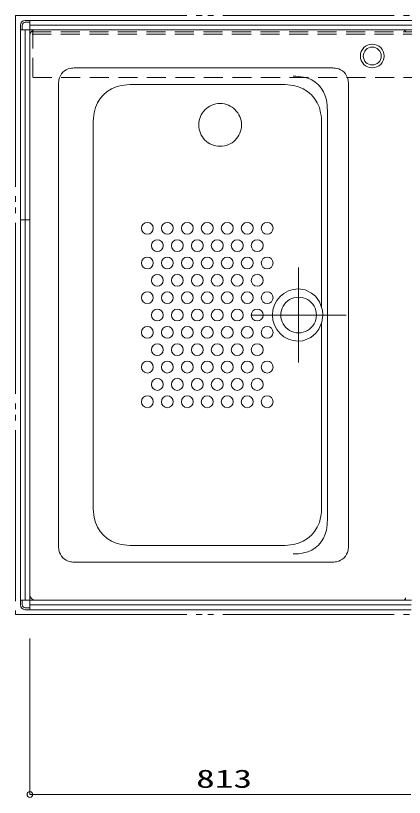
# Model space of a CAD drawing. Units: millimetres on the paper. Extents: x -305 to 305, y -152 to 152.
# Drawn here: x -204.9 to -164.1, y -0.4 to 81.8 of the extents above; entities that cross this region are included whole.
import ezdxf
from ezdxf.enums import TextEntityAlignment as Align

# ---------------------------------------------------------------- set-up
doc = ezdxf.new("R2010")
doc.units = ezdxf.units.MM
for name, pattern in [('DASHED2', [3, 2, -1]), ('LONG_CHAIN', [21, 18, -1, 1, -1]), ('LONG_DOUBLE_CHAIN', [21.8, 18, -1, 0.6, -0.6, 0.6, -1])]:
    doc.linetypes.add(name, pattern=pattern)
doc.layers.add('0-0_0', color=7, linetype='Continuous', lineweight=9)
doc.layers.add('0-1_VIEW0001', color=7, linetype='Continuous', lineweight=9)
doc.styles.add('ＭＳ ゴシック', font='')
doc.styles.get('ＭＳ ゴシック').set_extended_font_data('MS Gothic')

# ---------------------------------------------------------------- blocks, each defined once
blk = doc.blocks.new('_ORIGIN')
at = {"layer": '0-0_0'}
blk.add_line((0, 0), (-1, 0), dxfattribs=at)
blk.add_circle((0, 0), 0.5, dxfattribs=at)

msp = doc.modelspace()

# ---------------------------------------------------------------- linework, layer by layer
at = {"layer": '0-0_0'}
for p, q in [((-203.434, 16.283), (-203.434, -0.125)), ((-202.834, -0.125), (-163.364, -0.125))]:
    msp.add_line(p, q, dxfattribs=at)
at = {"layer": '0-1_VIEW0001', "linetype": 'LONG_DOUBLE_CHAIN'}
for p, q in [((-204.934, 81.823), (-121.934, 81.823)), ((-204.934, 81.823), (-204.934, 18.823)), ((-204.934, 18.823), (-163.359, 18.823))]:
    msp.add_line(p, q, dxfattribs=at)
at = {"layer": '0-1_VIEW0001'}
for p, q in [((-204.434, 80.323), (-204.434, 80.823)), ((-204.234, 80.323), (-204.234, 80.823)), ((-203.934, 81.323), (-203.434, 81.323)), ((-203.934, 81.123), (-203.434, 81.123)), ((-203.434, 81.323), (-123.434, 81.323)), ((-203.434, 81.323), (-203.434, 80.923)), ((-123.434, 81.323), (-203.434, 81.323)), ((-203.434, 19.323), (-203.434, 81.323)), ((-123.434, 80.823), (-203.434, 80.823)), ((-204.434, 80.323), (-204.434, 20.323)), ((-204.434, 80.323), (-204.034, 80.323)), ((-122.434, 80.323), (-204.434, 80.323)), ((-203.934, 20.323), (-203.934, 80.323)), ((-202.884, 80.323), (-164.184, 80.323)), ((-203.434, 20.873), (-203.434, 79.773)), ((-198.636, 76.323), (-171.732, 76.323)), ((-200.434, 26.121), (-200.434, 74.525)), ((-192.645, 74.573), (-176.904, 74.573)), ((-169.934, 74.525), (-169.934, 26.121)), ((-172.155, 28.786), (-172.155, 71.86)), ((-196.784, 30.212), (-196.784, 70.433)), ((-172.764, 70.433), (-172.764, 51.196)), ((-203.434, 60.323), (-204.434, 60.323)), ((-172.764, 49.45), (-172.764, 30.212)), ((-176.904, 26.073), (-192.645, 26.073)), ((-171.732, 24.323), (-198.636, 24.323)), ((-204.434, 20.323), (-204.034, 20.323)), ((-204.434, 20.323), (-204.434, 19.823)), ((-204.234, 20.323), (-204.234, 19.823)), ((-163.359, 19.823), (-203.434, 19.823)), ((-202.884, 20.323), (-164.184, 20.323)), ((-203.934, 19.523), (-203.434, 19.523)), ((-203.934, 19.323), (-203.434, 19.323)), ((-203.434, 19.323), (-203.434, 19.723)), ((-203.434, 19.323), (-163.359, 19.323)), ((-163.359, 19.323), (-203.434, 19.323))]:
    msp.add_line(p, q, dxfattribs=at)
at = {"layer": '0-1_VIEW0001', "color": 6, "linetype": 'DASHED2'}
for p, q in [((-203.184, 80.123), (-123.684, 80.123)), ((-203.184, 79.873), (-123.684, 79.873)), ((-203.134, 75.373), (-203.134, 80.323)), ((-203.134, 75.323), (-123.684, 75.323))]:
    msp.add_line(p, q, dxfattribs=at)
at = {"layer": '0-1_VIEW0001', "linetype": 'LONG_CHAIN'}
for p, q in [((-175.184, 45.323), (-175.184, 55.323)), ((-180.184, 50.323), (-170.184, 50.323))]:
    msp.add_line(p, q, dxfattribs=at)
at = {"layer": '0-1_VIEW0001'}
for points in [[(-163.309, 20.323), (-204.434, 20.323), (-204.434, 80.323)], [(-175.184, 53.073), (-174.493, 52.97), (-173.808, 52.639), (-173.403, 52.292), (-172.98, 51.708), (-172.675, 50.823), (-172.632, 50.323), (-172.727, 49.578), (-173.035, 48.84), (-173.356, 48.404), (-173.899, 47.947), (-174.72, 47.619), (-175.184, 47.573)]]:
    msp.add_lwpolyline(points, dxfattribs=at)
for centre, radius in [((-167.434, 77.574), 1.25), ((-167.434, 77.574), 0.94), ((-191.084, 59.448), 0.625), ((-188.984, 59.448), 0.625), ((-186.884, 59.448), 0.625), ((-184.784, 59.448), 0.625), ((-182.684, 59.448), 0.625), ((-180.584, 59.448), 0.625), ((-178.484, 59.448), 0.625), ((-190.034, 57.623), 0.625), ((-187.934, 57.623), 0.625), ((-185.834, 57.623), 0.625), ((-183.734, 57.623), 0.625), ((-181.634, 57.623), 0.625), ((-179.534, 57.623), 0.625), ((-191.084, 55.798), 0.625), ((-188.984, 55.798), 0.625), ((-186.884, 55.798), 0.625), ((-184.784, 55.798), 0.625), ((-182.684, 55.798), 0.625), ((-180.584, 55.798), 0.625), ((-178.484, 55.798), 0.625), ((-190.034, 53.973), 0.625), ((-187.934, 53.973), 0.625), ((-185.834, 53.973), 0.625), ((-183.734, 53.973), 0.625), ((-181.634, 53.973), 0.625), ((-179.534, 53.973), 0.625), ((-191.084, 52.148), 0.625), ((-188.984, 52.148), 0.625), ((-186.884, 52.148), 0.625), ((-184.784, 52.148), 0.625), ((-182.684, 52.148), 0.625), ((-180.584, 52.148), 0.625), ((-178.484, 52.148), 0.625), ((-190.034, 50.323), 0.625), ((-187.934, 50.323), 0.625), ((-185.834, 50.323), 0.625), ((-183.734, 50.323), 0.625), ((-181.634, 50.323), 0.625), ((-179.534, 50.323), 0.625), ((-191.084, 48.498), 0.625), ((-188.984, 48.498), 0.625), ((-186.884, 48.498), 0.625), ((-184.784, 48.498), 0.625), ((-182.684, 48.498), 0.625), ((-180.584, 48.498), 0.625), ((-178.484, 48.498), 0.625), ((-190.034, 46.673), 0.625), ((-187.934, 46.673), 0.625), ((-185.834, 46.673), 0.625), ((-183.734, 46.673), 0.625), ((-181.634, 46.673), 0.625), ((-179.534, 46.673), 0.625), ((-191.084, 44.848), 0.625), ((-188.984, 44.848), 0.625), ((-186.884, 44.848), 0.625), ((-184.784, 44.848), 0.625), ((-182.684, 44.848), 0.625), ((-180.584, 44.848), 0.625), ((-178.484, 44.848), 0.625), ((-190.034, 43.023), 0.625), ((-187.934, 43.023), 0.625), ((-185.834, 43.023), 0.625), ((-183.734, 43.023), 0.625), ((-181.634, 43.023), 0.625), ((-179.534, 43.023), 0.625), ((-191.084, 41.198), 0.625), ((-188.984, 41.198), 0.625), ((-186.884, 41.198), 0.625), ((-184.784, 41.198), 0.625), ((-182.684, 41.198), 0.625), ((-180.584, 41.198), 0.625), ((-178.484, 41.198), 0.625)]:
    msp.add_circle(centre, radius, dxfattribs=at)
at = {"layer": '0-1_VIEW0001', "linetype": 'LONG_DOUBLE_CHAIN'}
msp.add_circle((-183.434, 70.323), 2.25, dxfattribs=at)
at = {"layer": '0-1_VIEW0001'}
for centre, radius, start, end in [((-203.934, 80.823), 0.5, 90, 180), ((-203.934, 80.823), 0.3, 90, 180), ((-202.884, 79.773), 0.55, 90, 180), ((-164.184, 80.073), 0.25, 0, 90), ((-198.909, 74.798), 1.5, 100.47531, 169.52469), ((-198.636, 73.323), 3, 90, 100.47531), ((-171.732, 73.323), 3, 79.52469, 90), ((-171.459, 74.798), 1.5, 10.47531, 79.52469), ((-197.434, 74.525), 3, 169.52468, 180), ((-175.751, 69.455), 6, 79.52469, 90), ((-175.205, 72.405), 3, 10.47531, 79.52469), ((-172.934, 74.525), 3, 0, 10.47531), ((-193.234, 71.023), 3.5, 99.69632, 170.30368), ((-192.645, 67.573), 7, 90, 99.69632), ((-176.904, 67.573), 7, 80.30368, 90), ((-176.314, 71.023), 3.5, 9.69632, 80.30368), ((-178.155, 71.86), 6, 0, 10.47531), ((-189.784, 70.433), 7, 170.30368, 180), ((-179.764, 70.433), 7, 0, 9.69632), ((-175.184, 50.323), 2.75, 90, 270), ((-175.184, 50.323), 1.875, 0, 180.00006), ((-175.184, 50.323), 1.875, 179.99994, 0), ((-189.784, 30.212), 7, 180, 189.69632), ((-179.764, 30.212), 7, 350.30368, 0), ((-193.234, 29.623), 3.5, 189.69632, 260.30368), ((-176.314, 29.623), 3.5, 279.69632, 350.30368), ((-178.155, 28.786), 6, 349.52469, 0), ((-175.205, 28.24), 3, 280.47532, 349.52469), ((-197.434, 26.121), 3, 180, 190.47532), ((-198.909, 25.848), 1.5, 190.47532, 259.52469), ((-192.645, 33.073), 7, 260.30368, 270), ((-176.904, 33.073), 7, 270, 279.69632), ((-171.459, 25.848), 1.5, 280.47532, 349.52469), ((-172.934, 26.121), 3, 349.52469, 0), ((-175.751, 31.19), 6, 270, 280.47532), ((-198.636, 27.323), 3, 259.52469, 270), ((-171.732, 27.323), 3, 270, 280.47532), ((-202.884, 20.873), 0.55, 180, 270), ((-164.184, 20.573), 0.25, 270, 0), ((-203.934, 19.823), 0.5, 180, 270), ((-203.934, 19.823), 0.3, 180, 270)]:
    msp.add_arc(centre, radius, start, end, dxfattribs=at)

# ---------------------------------------------------------------- block references
at = {"layer": '0-0_0', "xscale": 0.6, "yscale": 0.6, "rotation": 180}
msp.add_blockref('_ORIGIN', (-203.434, -0.125), dxfattribs=at)

# ---------------------------------------------------------------- texts
at = {"layer": '0-0_0', "style": 'ＭＳ ゴシック', "width": 1.5}
msp.add_text('813', height=1.921, dxfattribs=at).set_placement((-185.955, 0.005), align=Align.BOTTOM_LEFT)

doc.saveas('drawing.dxf')
